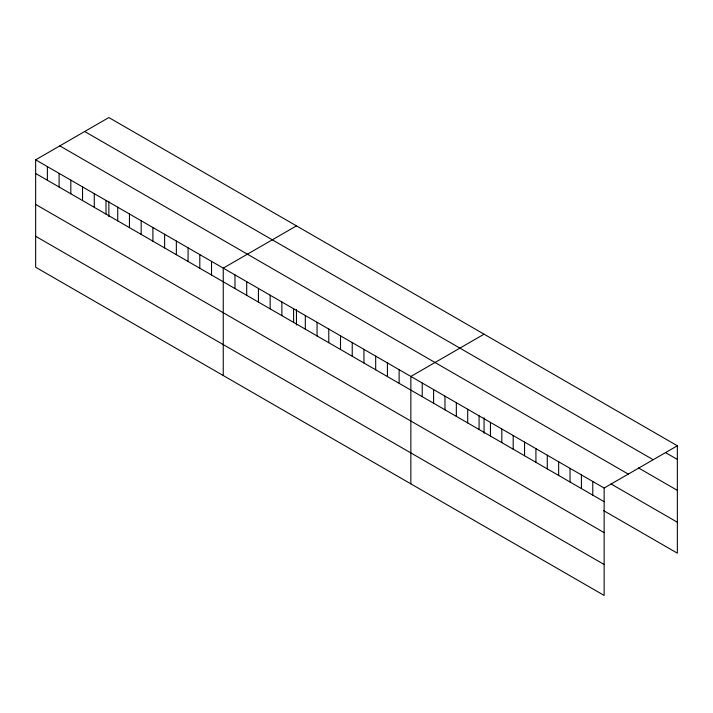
<?xml version="1.0" encoding="UTF-8"?>
<svg xmlns="http://www.w3.org/2000/svg" width="713" height="713" viewBox="0 0 713 713"><rect width="100%" height="100%" fill="white"/><g stroke="black" fill="none" stroke-linecap="round" stroke-linejoin="round"><path stroke-width="1.07" d="M35.65 159.828L604.143 488.04L604.143 595.444L35.65 267.223L35.65 159.828L108.857 117.556L677.35 445.777L677.35 553.172L603.448 510.508M296.456 225.869L223.249 268.133L223.249 375.537M484.065 334.183L410.857 376.446L410.857 483.851M604.143 488.04L677.35 445.777M665.978 452.862L677.35 459.43M84.695 131.504L653.188 459.725M638.5 467.933L677.35 490.366M59.812 145.88L628.305 474.092M611.023 483.949L677.35 522.237M35.65 173.473L604.143 501.694M35.65 204.417L604.143 532.629M35.65 236.288L604.143 564.509M592.77 481.48L592.77 495.125M581.407 474.911L581.407 488.565M570.035 468.352L570.035 481.997M558.662 461.783L558.662 475.437M547.29 455.224L547.29 468.869M535.926 448.655L535.926 462.309M524.554 442.087L524.554 455.741M513.182 435.527L513.182 449.181M501.818 428.959L501.818 442.613M490.446 422.399L490.446 436.053M484.065 417.863L484.065 433.335M479.074 415.831L479.074 429.484M467.701 409.271L467.701 422.925M456.338 402.702L456.338 416.356M444.965 396.143L444.965 409.797M433.593 389.574L433.593 403.228M422.23 383.015L422.23 396.669M399.128 369.682L399.128 383.327M387.409 362.908L387.409 376.562M375.68 356.135L375.68 369.789M363.951 349.37L363.951 363.024M352.231 342.596L352.231 356.25M340.502 335.832L340.502 349.486M328.782 329.058L328.782 342.712M317.053 322.294L317.053 335.948M305.324 315.52L305.324 329.174M296.456 309.549L296.456 325.021M293.604 308.756L293.604 322.41M281.876 301.982L281.876 315.636M270.156 295.218L270.156 308.863M258.427 288.444L258.427 302.098M246.707 281.671L246.707 295.325M234.978 274.906L234.978 288.56M211.529 261.368L211.529 275.022M199.8 254.594L199.8 268.248M188.08 247.83L188.08 261.484M176.352 241.056L176.352 254.71M164.623 234.292L164.623 247.937M152.903 227.518L152.903 241.172M141.174 220.754L141.174 234.399M129.454 213.98L129.454 227.634M117.725 207.207L117.725 220.861M108.857 201.244L108.857 216.707M106.005 200.442L106.005 214.096M94.276 193.669L94.276 207.323M82.548 186.904L82.548 200.558M70.828 180.131L70.828 193.784M59.099 173.366L59.099 187.02M47.379 166.592L47.379 180.246"/></g></svg>
